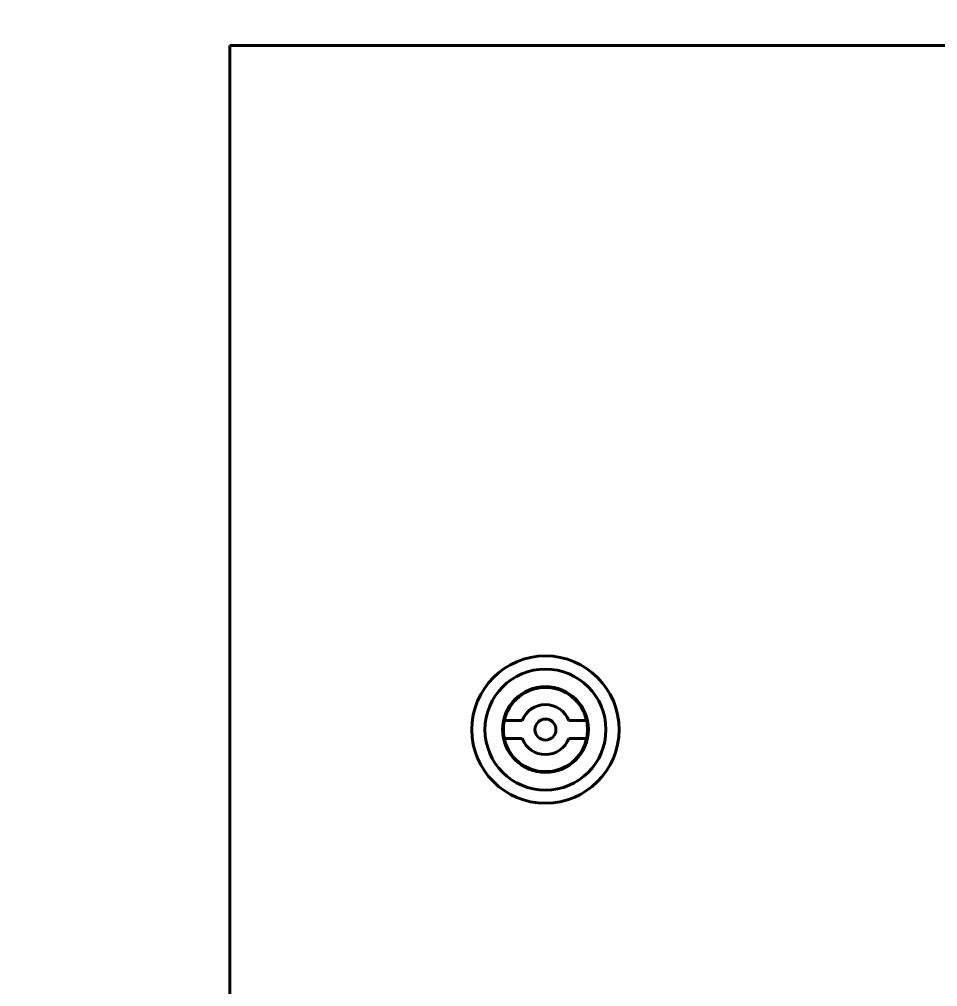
# Model space of a CAD drawing. Header units: millimetres. Extents: x 0 to 2970, y 0 to 2100.
# Drawn here: x 1413.8 to 1588.4, y 1061.7 to 1245.5 of the extents above; entities that cross this region are included whole.
import ezdxf

# ---------------------------------------------------------------- set-up
doc = ezdxf.new("R2010")
doc.units = ezdxf.units.MM
doc.header["$LTSCALE"] = 5
doc.layers.add('가시적인 것(ISO)', color=3, linetype='Continuous', lineweight=40)
doc.layers.add('치수(ISO)', color=2, linetype='Continuous', lineweight=25)
doc.styles.add('치수 텍스트_PSTEK_POSCO', font='isocp.shx')
doc.dimstyles.new('치수_PSTEK_POSCO', dxfattribs={"dimscale": 5, "dimtxt": 3, "dimasz": 2, "dimexe": 2, "dimexo": 2.5, "dimgap": 1, "dimtad": 1, "dimrnd": 1e-08, "dimdsep": 46, "dimtxsty": '치수 텍스트_PSTEK_POSCO', "dimcen": 0.09, "dimdle": 10, "dimclrd": 7, "dimclre": 7, "dimclrt": 2, "dimadec": 1, "dimazin": 2, "dimtfac": 1, "dimtmove": 0, "dimatfit": 3, "dimfxl": 0, "dimtolj": 1, "dimlwd": -1, "dimlwe": -1, "dimarcsym": 0})

# ---------------------------------------------------------------- blocks, each defined once
blk = doc.blocks.new('*D37')
at = {"layer": 'Defpoints', "color": 0}
for p in [(1953.832438048247, 1353.409622570239), (1093.832438048246, 1225.523348370828), (1953.832438048247, 1220.523348370826)]:
    blk.add_point(p, dxfattribs=at)
at = {"layer": '치수(ISO)', "color": 7}
for p, q in [((1093.832438048246, 1238.023348370828), (1093.832438048246, 1363.409622570239)), ((1953.832438048247, 1233.023348370826), (1953.832438048247, 1363.409622570239)), ((1103.832438048246, 1353.409622570239), (1943.832438048247, 1353.409622570239))]:
    blk.add_line(p, q, dxfattribs=at)
for points in [[(1103.832438048246, 1355.076289236906), (1103.832438048246, 1351.742955903572), (1093.832438048246, 1353.409622570239)], [(1943.832438048247, 1355.076289236906), (1943.832438048247, 1351.742955903572), (1953.832438048247, 1353.409622570239)]]:
    blk.add_solid(points, dxfattribs=at)
at = {"layer": '치수(ISO)', "color": 2, "insert": (1510.326532536435, 1365.909622570239), "char_height": 15, "attachment_point": 4, "style": '치수 텍스트_PSTEK_POSCO'}
blk.add_mtext('\\A1;860', dxfattribs=at)

msp = doc.modelspace()

# ---------------------------------------------------------------- linework, layer by layer
at = {"layer": '가시적인 것(ISO)'}
for p, q in [((1453.832438048248, 600.5233483708242), (1453.83243804825, 1240.523348370824)), ((1453.83243804825, 1240.523348370825), (1853.832438048247, 1240.523348370824)), ((1506.015149515772, 1112.223348370824), (1509.39706884152, 1112.223348370824)), ((1521.649726580726, 1112.223348370824), (1518.267807254978, 1112.223348370824)), ((1506.015149515772, 1108.823348370824), (1509.39706884152, 1108.823348370824)), ((1521.649726580726, 1108.823348370824), (1518.267807254978, 1108.823348370824))]:
    msp.add_line(p, q, dxfattribs=at)
for radius in [13.99999999999999, 11.49999999999999, 8.149999999999993, 1.999999999999998]:
    msp.add_circle((1513.832438048249, 1110.523348370824), radius, dxfattribs=at)
for radius, start, end in [(7.999999999999993, 12.26889899595622, 167.7311010040426), (4.74999999999999, 20.97096077223245, 159.0290392277676), (8.000000000000009, 167.7311010040426, 192.2688989959574), (8.000000000000009, 347.7311010040426, 12.26889899595747), (7.999999999999996, 192.2688989959574, 347.7311010040426), (4.74999999999999, 200.9709607722324, 339.0290392277675)]:
    msp.add_arc((1513.832438048249, 1110.523348370824), radius, start, end, dxfattribs=at)

# ---------------------------------------------------------------- dimensions: what is measured, and where the dimension line sits
at = {"layer": '치수(ISO)', "color": 7}
dim = msp.add_linear_dim(base=(1953.832438048247, 1353.409622570239), p1=(1093.832438048246, 1225.523348370828), p2=(1953.832438048247, 1220.523348370826), angle=180, dimstyle='치수_PSTEK_POSCO', override={"dimdec": 2, "dimtp": 0, "dimtm": -0, "dimtdec": 2, "dimtofl": 0, "dimatfit": 1}, dxfattribs=at)
dim.commit()
dim.dimension.update_dxf_attribs({"geometry": '*D37', "text_midpoint": (1523.832438048246, 1353.409622570239), "dimtype": 160})

doc.saveas('drawing.dxf')
